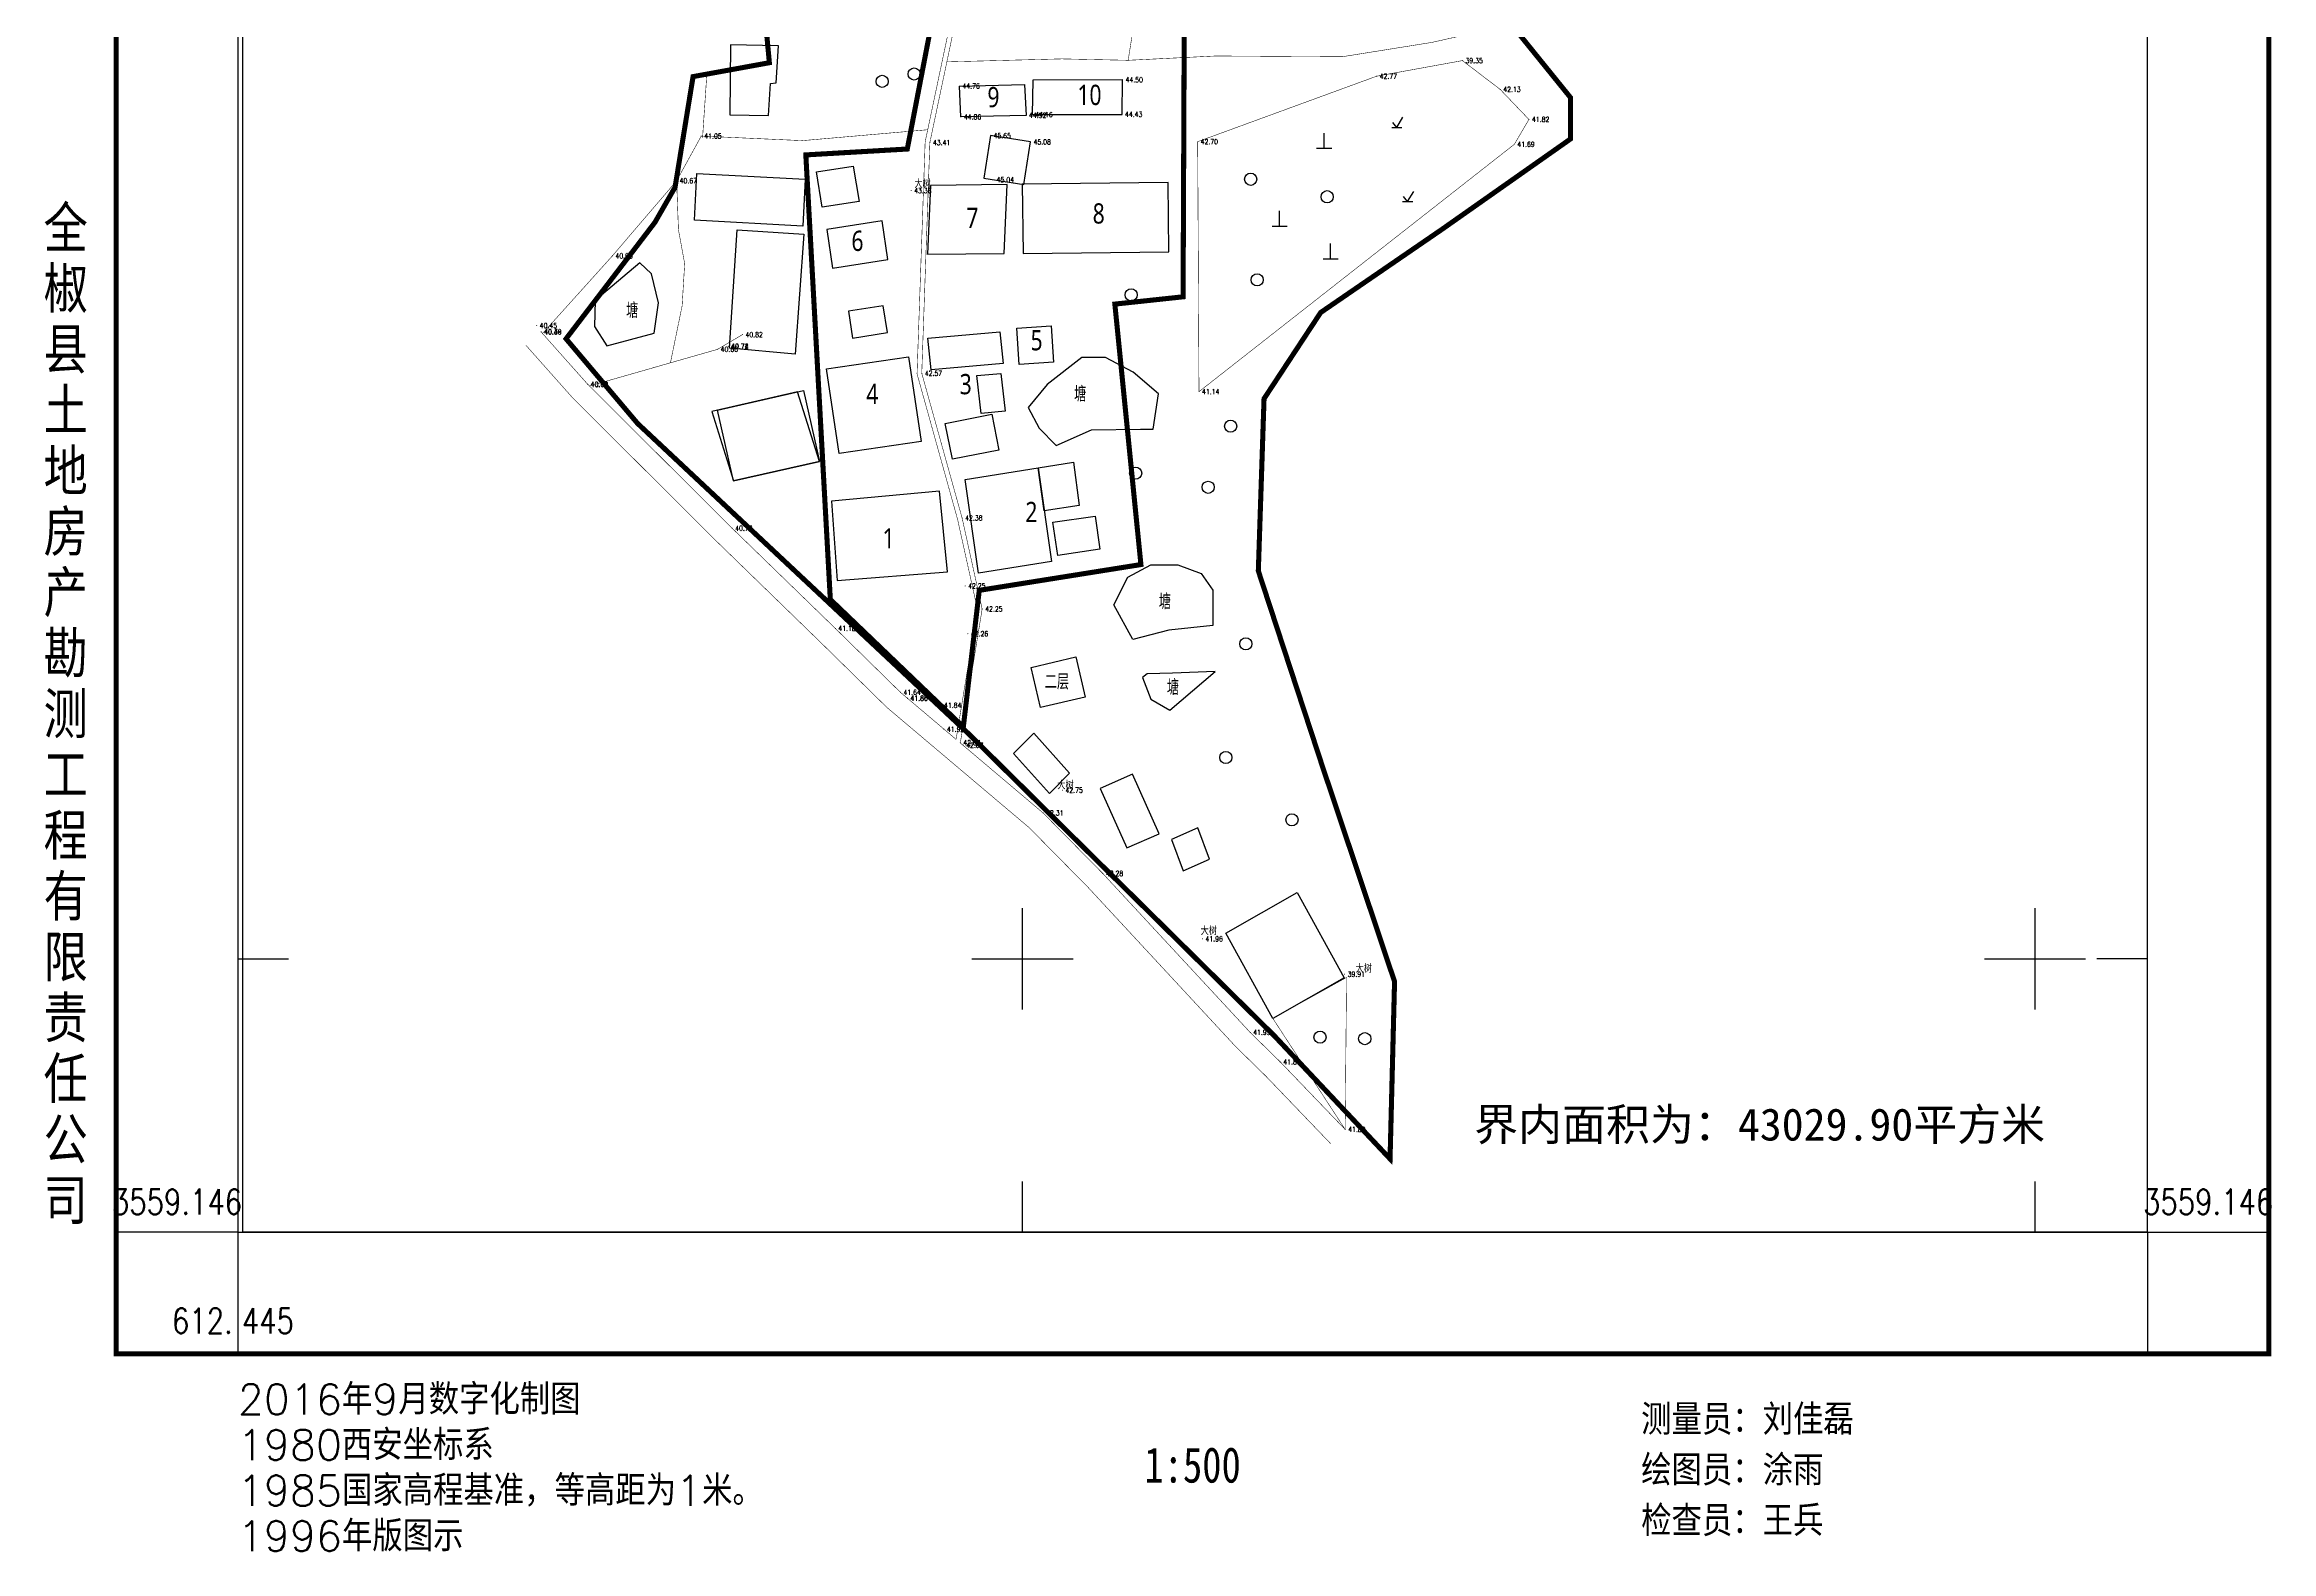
# Model space of a CAD drawing. Extents: x 612407 to 612847, y 3559083 to 3559609.
# Drawn here: x 612406.8 to 612846.7, y 3559083 to 3559380.5 of the extents above; entities that cross this region are included whole.
import ezdxf
from ezdxf.enums import TextEntityAlignment as Align

# ---------------------------------------------------------------- set-up
doc = ezdxf.new("R2010")
doc.units = 0
doc.header["$LTSCALE"] = 0.5
doc.linetypes.add('X3', pattern=[5, 4, -1])
doc.layers.get('0').update_dxf_attribs({"linetype": 'CONTINUOUS'})
for name, color, linetype in [('DLDW', 11, 'CONTINUOUS'), ('DLSS', 4, 'CONTINUOUS'), ('GCD', 1, 'CONTINUOUS'), ('JMD', 6, 'CONTINUOUS'), ('SXSS', 5, 'CONTINUOUS'), ('TK', 7, 'CONTINUOUS'), ('ZBTZ', 3, 'CONTINUOUS')]:
    doc.layers.add(name, color=color, linetype=linetype)
doc.styles.add('HZ', font='rs.shx', dxfattribs={"width": 0.8, "bigfont": 'hztxt.shx'})
doc.styles.add('宋体', font='')
doc.styles.add('等线体', font='simhei.ttf')
doc.styles.get('宋体').set_extended_font_data('SimSun')

# ---------------------------------------------------------------- blocks, each defined once
blk = doc.blocks.new('gc122')
blk.add_circle((0, 0), 0.8)
blk = doc.blocks.new('gc111')
for p, q in [((-1, 0), (1, 0)), ((0, 0), (0, 2))]:
    blk.add_line(p, q)
blk = doc.blocks.new('gc123')
for p, q in [((-1, 0), (1, 0)), ((0, 0), (-0.8, 1)), ((0, 0), (1.2, 2))]:
    blk.add_line(p, q)
blk = doc.blocks.new('GC200')
at = {"linetype": 'Continuous', "const_width": 0.2, "flags": 128}
blk.add_lwpolyline([(-0.1, 0, 1), (0.1, 0, 1)], format="xyb", close=True, dxfattribs=at)

msp = doc.modelspace()

# ---------------------------------------------------------------- linework, layer by layer
at = {"linetype": 'Continuous'}
msp.add_lwpolyline([(612445.95, 3559557.4), (612445.95, 3559146.07), (612822.2, 3559146.07)], dxfattribs=at)
at = {"color": 2, "linetype": 'Continuous', "const_width": 1, "flags": 128}
msp.add_lwpolyline([(612591.46, 3559272.74), (612623.39, 3559277.83), (612618.24, 3559329.26), (612631.72, 3559330.7), (612631.95, 3559385.03), (612671.78, 3559383.02), (612671.85, 3559448.94), (612594.44, 3559448.92), (612577.24, 3559359.88), (612557.2, 3559358.72), (612562.04, 3559270.94), (612588.31, 3559245.76)], close=True, dxfattribs=at)
at = {"layer": 'DLSS', "linetype": 'X3', "const_width": 0.1, "flags": 128}
for points in [[(612586.88, 3559243.31), (612591.09, 3559269.04), (612587.17, 3559286.79), (612579.17, 3559315.49), (612580.77, 3559361.28), (612586.5, 3559388.44), (612590.5, 3559422.41), (612593.45, 3559438.39), (612600.73, 3559446.88), (612609.29, 3559451.54), (612619.15, 3559461.79), (612626.27, 3559468.1), (612642.65, 3559481.11)], [(612586.88, 3559243.31), (612591.09, 3559269.04), (612587.17, 3559286.79), (612579.17, 3559315.49), (612580.77, 3559361.28), (612586.5, 3559388.44), (612590.5, 3559422.41), (612593.45, 3559438.39), (612600.73, 3559446.88), (612609.29, 3559451.54), (612619.15, 3559461.79), (612626.27, 3559468.1), (612642.65, 3559481.11)], [(612587.72, 3559242.64), (612592.03, 3559269.06), (612588.07, 3559287.02), (612580.1, 3559315.6), (612581.7, 3559361.16), (612587.42, 3559388.29), (612591.43, 3559422.27), (612594.32, 3559437.97), (612601.32, 3559446.15), (612609.86, 3559450.79), (612619.8, 3559461.12), (612626.87, 3559467.38), (612643.22, 3559480.38)], [(612587.72, 3559242.64), (612592.03, 3559269.06), (612588.07, 3559287.02), (612580.1, 3559315.6), (612581.7, 3559361.16), (612587.42, 3559388.29), (612591.43, 3559422.27), (612594.32, 3559437.97), (612601.32, 3559446.15), (612609.86, 3559450.79), (612619.8, 3559461.12), (612626.87, 3559467.38), (612643.22, 3559480.38)], [(612620.87, 3559377.4), (612623.98, 3559397.02), (612627.64, 3559409.85), (612631.93, 3559417.46), (612635.04, 3559419.57), (612630.35, 3559433.76), (612624.86, 3559442.52), (612620.05, 3559460.74)], [(612585.06, 3559377.09), (612607.75, 3559377.68), (612620.87, 3559377.4), (612638.09, 3559378.25), (612663.2, 3559378.11), (612680.84, 3559380.93), (612696.58, 3559384.45)], [(612586.88, 3559243.31), (612575.88, 3559252.61), (612563.03, 3559265.22), (612542.64, 3559285.01), (612514.11, 3559313.43), (612504.9, 3559323.78)], [(612586.88, 3559243.31), (612575.88, 3559252.61), (612563.03, 3559265.22), (612542.64, 3559285.01), (612514.11, 3559313.43), (612504.9, 3559323.78)], [(612660.84, 3559163.51), (612648.07, 3559176.81), (612642.09, 3559182.67), (612612.97, 3559214.07), (612601.34, 3559225.86), (612573.18, 3559249.65), (612560.23, 3559262.36), (612539.84, 3559282.16), (612511.2, 3559310.68), (612501.91, 3559321.13)], [(612660.84, 3559163.51), (612648.07, 3559176.81), (612642.09, 3559182.67), (612612.97, 3559214.07), (612601.34, 3559225.86), (612573.18, 3559249.65), (612560.23, 3559262.36), (612539.84, 3559282.16), (612511.2, 3559310.68), (612501.91, 3559321.13)], [(612663.73, 3559166.29), (612650.91, 3559179.63), (612644.96, 3559185.46), (612615.86, 3559216.83), (612604.06, 3559228.79), (612587.71, 3559242.61)], [(612663.73, 3559166.29), (612650.91, 3559179.63), (612644.96, 3559185.46), (612615.86, 3559216.83), (612604.06, 3559228.79), (612587.71, 3559242.61)]]:
    msp.add_lwpolyline(points, dxfattribs=at)
for points, elevation in [([(612536.8, 3559362.06), (612537.65, 3559374.67)], 41.05), ([(612505.15, 3559323.41), (612519, 3559338.79), (612531.68, 3559353.61), (612536.55, 3559362.44), (612536.55, 3559362.44)], 40.46), ([(612505.15, 3559323.41), (612519, 3559338.79), (612531.68, 3559353.61), (612536.55, 3559362.44), (612536.55, 3559362.44)], 40.46), ([(612536.55, 3559362.44), (612556.52, 3559361.54), (612581.28, 3559363.69)], 40.46), ([(612530.46, 3559317.67), (612532.77, 3559328.94), (612533.27, 3559337.24), (612532.04, 3559343.96), (612531.68, 3559353.61)], 40.61), ([(612514.36, 3559313.06), (612539.77, 3559320.33), (612544.68, 3559323.23)], 40.61), ([(612514.36, 3559313.06), (612539.77, 3559320.33), (612539.77, 3559320.33)], 40.61)]:
    msp.add_lwpolyline(points, dxfattribs=dict(at, elevation=elevation))
at = {"layer": 'JMD', "linetype": 'Continuous', "const_width": 1, "flags": 128}
msp.add_lwpolyline([(612696.58, 3559384.45), (612708.22, 3559370.07), (612708.22, 3559361.85), (612682.88, 3559344.04), (612658.9, 3559327.6), (612647.71, 3559310.58), (612646.58, 3559276.58), (612659.28, 3559237.87), (612673.49, 3559195.48), (612672.6, 3559160.48), (612649.75, 3559184.77), (612589.13, 3559244.63), (612523.97, 3559305.69), (612509.84, 3559322.41), (612527.4, 3559345.41), (612531.37, 3559352.33), (612534.93, 3559374.18), (612550, 3559376.92), (612547.11, 3559407.73)], dxfattribs=at)
msp.add_lwpolyline([(612696.58, 3559384.45), (612708.22, 3559370.07), (612708.22, 3559361.85), (612682.88, 3559344.04), (612658.9, 3559327.6), (612647.71, 3559310.58), (612646.58, 3559276.58), (612659.28, 3559237.87), (612673.49, 3559195.48), (612672.6, 3559160.48), (612649.75, 3559184.77), (612589.13, 3559244.63), (612523.97, 3559305.69), (612509.84, 3559322.41), (612527.4, 3559345.41), (612531.37, 3559352.33), (612534.93, 3559374.18), (612550, 3559376.92), (612547.11, 3559407.73)], dxfattribs=at)
at = {"layer": 'JMD', "linetype": 'Continuous', "elevation": 41.5, "flags": 128}
msp.add_lwpolyline([(612542.17, 3559366.66), (612549.85, 3559366.49), (612550.21, 3559372.82), (612551.34, 3559372.96), (612551.79, 3559380.23), (612542.32, 3559380.47), (612542.17, 3559366.63), (612542.17, 3559366.63)], dxfattribs=at)
at = {"layer": 'JMD', "linetype": 'Continuous', "flags": 128}
for points in [[(612600.7, 3559366.52), (612587.82, 3559366.22), (612587.54, 3559372.31), (612600.41, 3559372.6)], [(612600.7, 3559366.52), (612587.82, 3559366.22), (612587.54, 3559372.31), (612600.41, 3559372.6)], [(612601.93, 3559366.67), (612619.66, 3559366.71), (612619.76, 3559373.55), (612602.03, 3559373.51)], [(612601.93, 3559366.67), (612619.66, 3559366.71), (612619.76, 3559373.55), (612602.03, 3559373.51)], [(612601.58, 3559361.28), (612593.68, 3559362.52), (612592.37, 3559354.12), (612600.26, 3559352.89)], [(612601.58, 3559361.28), (612593.68, 3559362.52), (612592.37, 3559354.12), (612600.26, 3559352.89)], [(612535.2, 3559345.81), (612535.7, 3559355.06), (612557.08, 3559353.9), (612556.58, 3559344.65)], [(612560.45, 3559348.4), (612559.3, 3559355.35), (612566.56, 3559356.49), (612567.71, 3559349.54)], [(612560.45, 3559348.4), (612559.3, 3559355.35), (612566.56, 3559356.49), (612567.71, 3559349.54)], [(612596.95, 3559352.86), (612581.8, 3559352.67), (612581.23, 3559339.09), (612596.37, 3559339.27)], [(612596.95, 3559352.86), (612581.8, 3559352.67), (612581.23, 3559339.09), (612596.37, 3559339.27)], [(612628.78, 3559353.24), (612599.96, 3559352.92), (612600.11, 3559339.25), (612628.93, 3559339.56)], [(612628.78, 3559353.24), (612599.96, 3559352.92), (612600.11, 3559339.25), (612628.93, 3559339.56)], [(612562.49, 3559336.35), (612573.43, 3559338.09), (612572.28, 3559345.73), (612561.34, 3559343.99)], [(612562.49, 3559336.35), (612573.43, 3559338.09), (612572.28, 3559345.73), (612561.34, 3559343.99)], [(612555.08, 3559319.36), (612542.12, 3559320.56), (612543.63, 3559343.92), (612556.83, 3559343.09)], [(612566.45, 3559322.56), (612573.32, 3559323.63), (612572.5, 3559328.94), (612565.63, 3559327.88)], [(612566.45, 3559322.56), (612573.32, 3559323.63), (612572.5, 3559328.94), (612565.63, 3559327.88)], [(612581.94, 3559316.27), (612581.3, 3559322.54), (612595.51, 3559323.81), (612596.15, 3559317.54)], [(612581.94, 3559316.27), (612581.3, 3559322.54), (612595.51, 3559323.81), (612596.15, 3559317.54)], [(612606.15, 3559317.79), (612599.34, 3559317.32), (612598.85, 3559324.52), (612605.65, 3559324.99)], [(612580, 3559302.15), (612563.78, 3559299.74), (612561.29, 3559316.46), (612577.51, 3559318.87)], [(612596.57, 3559308.1), (612591.86, 3559307.67), (612590.99, 3559315.15), (612595.69, 3559315.57)], [(612596.57, 3559308.1), (612591.86, 3559307.67), (612590.99, 3559315.15), (612595.69, 3559315.57)], [(612542.94, 3559294.35), (612559.89, 3559298.2), (612555.58, 3559311.91), (612538.63, 3559308.06)], [(612559.89, 3559298.2), (612542.94, 3559294.35), (612539.76, 3559308.32), (612556.72, 3559312.17)], [(612595.31, 3559300.44), (612586.14, 3559298.64), (612584.75, 3559305.71), (612593.93, 3559307.51)], [(612588.7, 3559294.61), (612603.12, 3559296.92), (612605.71, 3559278.41), (612591.29, 3559276.1)], [(612603.12, 3559296.92), (612610.04, 3559298.03), (612611.21, 3559289.52), (612604.3, 3559288.44)], [(612606, 3559286.17), (612614.32, 3559287.39), (612615.3, 3559280.85), (612606.97, 3559279.63)], [(612612.35, 3559251.64), (612603.53, 3559249.59), (612601.7, 3559257.52), (612610.53, 3559259.58)], [(612612.35, 3559251.64), (612603.53, 3559249.59), (612601.7, 3559257.52), (612610.53, 3559259.58)], [(612602.21, 3559244.52), (612598.21, 3559240.5), (612605.3, 3559232.62), (612609.3, 3559236.64)], [(612602.21, 3559244.52), (612598.21, 3559240.5), (612605.3, 3559232.62), (612609.3, 3559236.64)], [(612615.33, 3559233.62), (612620.6, 3559221.87), (612626.99, 3559224.68), (612621.72, 3559236.43)], [(612615.33, 3559233.62), (612620.6, 3559221.87), (612626.99, 3559224.68), (612621.72, 3559236.43)], [(612634.6, 3559225.85), (612629.41, 3559223.54), (612631.72, 3559217.38), (612636.92, 3559219.69)], [(612634.6, 3559225.85), (612629.41, 3559223.54), (612631.72, 3559217.38), (612636.92, 3559219.69)], [(612663.51, 3559196.22), (612649.45, 3559188.21), (612640.17, 3559205.08), (612654.22, 3559213.1)]]:
    msp.add_lwpolyline(points, close=True, dxfattribs=at)
at = {"layer": 'JMD', "linetype": 'Continuous', "elevation": 42.04, "flags": 128}
msp.add_lwpolyline([(612585.17, 3559276.38), (612583.62, 3559292.35), (612562.25, 3559290.38), (612563.38, 3559274.7)], close=True, dxfattribs=at)
msp.add_lwpolyline([(612585.17, 3559276.38), (612583.62, 3559292.35), (612562.25, 3559290.38), (612563.38, 3559274.7)], close=True, dxfattribs=at)
at = {"layer": 'SXSS', "linetype": 'Continuous', "flags": 128}
msp.add_lwpolyline([(612517.87, 3559321.02), (612527.26, 3559323.53), (612528.13, 3559329.54), (612526.71, 3559335.21), (612524.42, 3559337.39), (612515.62, 3559329.99), (612515.46, 3559324.84), (612517.87, 3559321.02)], dxfattribs=at)
for points in [[(612606.62, 3559301.34), (612613.64, 3559304.44), (612623.28, 3559304.55), (612625.78, 3559304.59), (612626.86, 3559311.57), (612621.86, 3559315.85), (612616.38, 3559318.71), (612611.74, 3559318.71), (612604.84, 3559313.36), (612601.15, 3559308.84), (612603.29, 3559304.79)], [(612621.8, 3559263.03), (612618.07, 3559269.88), (612620.8, 3559275.34), (612625.36, 3559277.75), (612630.65, 3559277.75), (612635.3, 3559276.06), (612637.58, 3559272.8), (612637.58, 3559268.87), (612637.58, 3559265.78), (612628.92, 3559264.89)], [(612621.8, 3559263.03), (612618.07, 3559269.88), (612620.8, 3559275.34), (612625.36, 3559277.75), (612630.65, 3559277.75), (612635.3, 3559276.06), (612637.58, 3559272.8), (612637.58, 3559268.87), (612637.58, 3559265.78), (612628.92, 3559264.89)], [(612624.63, 3559256.26), (612623.72, 3559255.54), (612625.36, 3559251.23), (612629.1, 3559249.07), (612638.03, 3559256.73), (612629.64, 3559256.39)], [(612624.63, 3559256.26), (612623.72, 3559255.54), (612625.36, 3559251.23), (612629.1, 3559249.07), (612638.03, 3559256.73), (612629.64, 3559256.39)]]:
    msp.add_lwpolyline(points, close=True, dxfattribs=at)
at = {"layer": 'TK', "linetype": 'Continuous'}
for p, q in [((612600, 3559190), (612600, 3559210)), ((612800, 3559190), (612800, 3559210)), ((612445, 3559200), (612455, 3559200)), ((612590, 3559200), (612610, 3559200)), ((612790, 3559200), (612810, 3559200)), ((612822.2, 3559200), (612812.2, 3559200)), ((612600, 3559146), (612600, 3559156)), ((612800, 3559146), (612800, 3559156)), ((612445, 3559146), (612421, 3559146)), ((612445, 3559146), (612445, 3559122)), ((612822.2, 3559146), (612846.2, 3559146)), ((612822.2, 3559146), (612822.2, 3559122))]:
    msp.add_line(p, q, dxfattribs=at)
at = {"layer": 'TK', "linetype": 'Continuous', "const_width": 1, "flags": 128}
msp.add_lwpolyline([(612421, 3559122), (612846.2, 3559122), (612846.2, 3559581.4), (612421, 3559581.4)], close=True, dxfattribs=at)
at = {"layer": 'TK', "linetype": 'Continuous', "flags": 128}
msp.add_lwpolyline([(612445, 3559146), (612822.2, 3559146), (612822.2, 3559557.4), (612445, 3559557.4)], close=True, dxfattribs=at)
at = {"layer": 'ZBTZ', "linetype": 'Continuous', "const_width": 0.1, "flags": 128}
for points, elevation in [([(612634.6, 3559361.33), (612669.95, 3559374.26), (612686.9, 3559377.34), (612694.36, 3559371.65), (612700.03, 3559365.72), (612697.15, 3559360.81), (612634.86, 3559311.97)], 42.7), ([(612634.6, 3559361.33), (612669.95, 3559374.26), (612686.9, 3559377.34), (612694.36, 3559371.65), (612700.03, 3559365.72), (612697.15, 3559360.81), (612634.86, 3559311.97)], 42.7), ([(612664.01, 3559196.31), (612663.73, 3559166.29), (612649.45, 3559188.21)], 39.91), ([(612664.01, 3559196.31), (612663.73, 3559166.29), (612649.45, 3559188.21)], 39.91)]:
    msp.add_lwpolyline(points, close=True, dxfattribs=dict(at, elevation=elevation))

# ---------------------------------------------------------------- block references
at = {"layer": 'DLDW', "linetype": 'Continuous', "xscale": 1.5, "yscale": 1.5, "zscale": 3}
for p in [(612659.6, 3559360.04), (612650.79, 3559344.66), (612660.86, 3559338.23)]:
    msp.add_blockref('gc111', p, dxfattribs=at)
at = {"layer": 'GCD', "linetype": 'Continuous'}
ref = msp.add_blockref('GC200', (612686.9, 3559377.34, 39.35), dxfattribs=dict(at, xscale=0.5, yscale=0.5, zscale=0.5))
ref.add_attrib('height', '39.35', dxfattribs={"linetype": 'Continuous', "height": 1, "style": 'HZ', "width": 0.8}).set_placement((612687.5, 3559377.34, 39.35), align=Align.MIDDLE_LEFT)
ref = msp.add_blockref('GC200', (612587.54, 3559372.31, 44.76), dxfattribs=dict(at, xscale=0.5, yscale=0.5, zscale=0.5))
ref.add_attrib('height', '44.76', dxfattribs={"linetype": 'Continuous', "height": 1, "style": 'HZ', "width": 0.8}).set_placement((612588.14, 3559372.31, 44.76), align=Align.MIDDLE_LEFT)
ref = msp.add_blockref('GC200', (612619.76, 3559373.55, 44.5), dxfattribs=dict(at, xscale=0.5, yscale=0.5, zscale=0.5))
ref.add_attrib('height', '44.50', dxfattribs={"linetype": 'Continuous', "height": 1, "style": 'HZ', "width": 0.8}).set_placement((612620.36, 3559373.55, 44.5), align=Align.MIDDLE_LEFT)
ref = msp.add_blockref('GC200', (612669.95, 3559374.26, 42.77), dxfattribs=dict(at, xscale=0.5, yscale=0.5, zscale=0.5))
ref.add_attrib('height', '42.77', dxfattribs={"linetype": 'Continuous', "height": 1, "style": 'HZ', "width": 0.8}).set_placement((612670.55, 3559374.26, 42.77), align=Align.MIDDLE_LEFT)
ref = msp.add_blockref('GC200', (612694.36, 3559371.65, 42.13), dxfattribs=dict(at, xscale=0.5, yscale=0.5, zscale=0.5))
ref.add_attrib('height', '42.13', dxfattribs={"linetype": 'Continuous', "height": 1, "style": 'HZ', "width": 0.8}).set_placement((612694.96, 3559371.65, 42.13), align=Align.MIDDLE_LEFT)
ref = msp.add_blockref('GC200', (612587.82, 3559366.22, 44.86), dxfattribs=dict(at, xscale=0.5, yscale=0.5, zscale=0.5))
ref.add_attrib('height', '44.86', dxfattribs={"linetype": 'Continuous', "height": 1, "style": 'HZ', "width": 0.8}).set_placement((612588.42, 3559366.22, 44.86), align=Align.MIDDLE_LEFT)
ref = msp.add_blockref('GC200', (612600.7, 3559366.52, 44.92), dxfattribs=dict(at, xscale=0.5, yscale=0.5, zscale=0.5))
ref.add_attrib('height', '44.92', dxfattribs={"linetype": 'Continuous', "height": 1, "style": 'HZ', "width": 0.8}).set_placement((612601.3, 3559366.52, 44.92), align=Align.MIDDLE_LEFT)
ref = msp.add_blockref('GC200', (612601.93, 3559366.67, 44.16), dxfattribs=dict(at, xscale=0.5, yscale=0.5, zscale=0.5))
ref.add_attrib('height', '44.16', dxfattribs={"linetype": 'Continuous', "height": 1, "style": 'HZ', "width": 0.8}).set_placement((612602.53, 3559366.67, 44.16), align=Align.MIDDLE_LEFT)
ref = msp.add_blockref('GC200', (612619.66, 3559366.71, 44.43), dxfattribs=dict(at, xscale=0.5, yscale=0.5, zscale=0.5))
ref.add_attrib('height', '44.43', dxfattribs={"linetype": 'Continuous', "height": 1, "style": 'HZ', "width": 0.8}).set_placement((612620.26, 3559366.71, 44.43), align=Align.MIDDLE_LEFT)
ref = msp.add_blockref('GC200', (612536.55, 3559362.44, 41.05), dxfattribs=dict(at, xscale=0.5, yscale=0.5, zscale=0.5))
ref.add_attrib('height', '41.05', dxfattribs={"linetype": 'Continuous', "height": 1, "style": 'HZ', "width": 0.8}).set_placement((612537.15, 3559362.44, 41.05), align=Align.MIDDLE_LEFT)
ref = msp.add_blockref('GC200', (612593.68, 3559362.52, 45.65), dxfattribs=dict(at, xscale=0.5, yscale=0.5, zscale=0.5))
ref.add_attrib('height', '45.65', dxfattribs={"linetype": 'Continuous', "height": 1, "style": 'HZ', "width": 0.8}).set_placement((612594.28, 3559362.52, 45.65), align=Align.MIDDLE_LEFT)
ref = msp.add_blockref('GC200', (612700.03, 3559365.72, 41.81), dxfattribs=dict(at, xscale=0.5, yscale=0.5, zscale=0.5))
ref.add_attrib('height', '41.82', dxfattribs={"linetype": 'Continuous', "height": 1, "style": 'HZ', "width": 0.8}).set_placement((612700.63, 3559365.72, 41.81), align=Align.MIDDLE_LEFT)
ref = msp.add_blockref('GC200', (612581.7, 3559361.16, 43.41), dxfattribs=dict(at, xscale=0.5, yscale=0.5, zscale=0.5))
ref.add_attrib('height', '43.41', dxfattribs={"linetype": 'Continuous', "height": 1, "style": 'HZ', "width": 0.8}).set_placement((612582.3, 3559361.16, 43.41), align=Align.MIDDLE_LEFT)
ref = msp.add_blockref('GC200', (612601.58, 3559361.28, 45.08), dxfattribs=dict(at, xscale=0.5, yscale=0.5, zscale=0.5))
ref.add_attrib('height', '45.08', dxfattribs={"linetype": 'Continuous', "height": 1, "style": 'HZ', "width": 0.8}).set_placement((612602.18, 3559361.28, 45.08), align=Align.MIDDLE_LEFT)
ref = msp.add_blockref('GC200', (612634.6, 3559361.33, 42.7), dxfattribs=dict(at, xscale=0.5, yscale=0.5, zscale=0.5))
ref.add_attrib('height', '42.70', dxfattribs={"linetype": 'Continuous', "height": 1, "style": 'HZ', "width": 0.8}).set_placement((612635.2, 3559361.33, 42.7), align=Align.MIDDLE_LEFT)
ref = msp.add_blockref('GC200', (612697.15, 3559360.81, 41.69), dxfattribs=dict(at, xscale=0.5, yscale=0.5, zscale=0.5))
ref.add_attrib('height', '41.69', dxfattribs={"linetype": 'Continuous', "height": 1, "style": 'HZ', "width": 0.8}).set_placement((612697.75, 3559360.81, 41.69), align=Align.MIDDLE_LEFT)
ref = msp.add_blockref('GC200', (612531.68, 3559353.61, 40.67), dxfattribs=dict(at, xscale=0.5, yscale=0.5, zscale=0.5))
ref.add_attrib('height', '40.67', dxfattribs={"linetype": 'Continuous', "height": 1, "style": 'HZ', "width": 0.8}).set_placement((612532.28, 3559353.61, 40.67), align=Align.MIDDLE_LEFT)
ref = msp.add_blockref('GC200', (612594.3, 3559353.82, 45.04), dxfattribs=dict(at, xscale=0.5, yscale=0.5, zscale=0.5))
ref.add_attrib('height', '45.04', dxfattribs={"linetype": 'Continuous', "height": 1, "style": 'HZ', "width": 0.8}).set_placement((612594.9, 3559353.82, 45.04), align=Align.MIDDLE_LEFT)
ref = msp.add_blockref('GC200', (612578, 3559351.66, 43.35), dxfattribs=dict(at, xscale=0.5, yscale=0.5, zscale=0.5))
ref.add_attrib('height', '43.36', dxfattribs={"linetype": 'Continuous', "height": 1, "style": 'HZ', "width": 0.8}).set_placement((612578.6, 3559351.66, 43.35), align=Align.MIDDLE_LEFT)
ref = msp.add_blockref('GC200', (612519, 3559338.79, 40.03), dxfattribs=dict(at, xscale=0.5, yscale=0.5, zscale=0.5))
ref.add_attrib('height', '40.03', dxfattribs={"linetype": 'Continuous', "height": 1, "style": 'HZ', "width": 0.8}).set_placement((612519.6, 3559338.79, 40.03), align=Align.MIDDLE_LEFT)
ref = msp.add_blockref('GC200', (612504.04, 3559325.02, 40.45), dxfattribs=dict(at, xscale=0.5, yscale=0.5, zscale=0.5))
ref.add_attrib('height', '40.45', dxfattribs={"linetype": 'Continuous', "height": 1, "style": 'HZ', "width": 0.8}).set_placement((612504.64, 3559325.02, 40.45), align=Align.MIDDLE_LEFT)
ref = msp.add_blockref('GC200', (612504.9, 3559323.78, 40.46), dxfattribs=dict(at, xscale=0.5, yscale=0.5, zscale=0.5))
ref.add_attrib('height', '40.46', dxfattribs={"linetype": 'Continuous', "height": 1, "style": 'HZ', "width": 0.8}).set_placement((612505.5, 3559323.78, 40.46), align=Align.MIDDLE_LEFT)
ref = msp.add_blockref('GC200', (612504.95, 3559323.78, 40.39), dxfattribs=dict(at, xscale=0.5, yscale=0.5, zscale=0.5))
ref.add_attrib('height', '40.39', dxfattribs={"linetype": 'Continuous', "height": 1, "style": 'HZ', "width": 0.8}).set_placement((612505.55, 3559323.78, 40.39), align=Align.MIDDLE_LEFT)
ref = msp.add_blockref('GC200', (612544.68, 3559323.23, 40.82), dxfattribs=dict(at, xscale=0.5, yscale=0.5, zscale=0.5))
ref.add_attrib('height', '40.82', dxfattribs={"linetype": 'Continuous', "height": 1, "style": 'HZ', "width": 0.8}).set_placement((612545.28, 3559323.23, 40.82), align=Align.MIDDLE_LEFT)
ref = msp.add_blockref('GC200', (612539.77, 3559320.33, 40.66), dxfattribs=dict(at, xscale=0.5, yscale=0.5, zscale=0.5))
ref.add_attrib('height', '40.66', dxfattribs={"linetype": 'Continuous', "height": 1, "style": 'HZ', "width": 0.8}).set_placement((612540.37, 3559320.33, 40.66), align=Align.MIDDLE_LEFT)
ref = msp.add_blockref('GC200', (612541.83, 3559320.92, 40.74), dxfattribs=dict(at, xscale=0.5, yscale=0.5, zscale=0.5))
ref.add_attrib('height', '40.74', dxfattribs={"linetype": 'Continuous', "height": 1, "style": 'HZ', "width": 0.8}).set_placement((612542.43, 3559320.92, 40.74), align=Align.MIDDLE_LEFT)
ref = msp.add_blockref('GC200', (612541.87, 3559320.93, 40.72), dxfattribs=dict(at, xscale=0.5, yscale=0.5, zscale=0.5))
ref.add_attrib('height', '40.72', dxfattribs={"linetype": 'Continuous', "height": 1, "style": 'HZ', "width": 0.8}).set_placement((612542.47, 3559320.93, 40.72), align=Align.MIDDLE_LEFT)
ref = msp.add_blockref('GC200', (612514.11, 3559313.43, 40.61), dxfattribs=dict(at, xscale=0.5, yscale=0.5, zscale=0.5))
ref.add_attrib('height', '40.61', dxfattribs={"linetype": 'Continuous', "height": 1, "style": 'HZ', "width": 0.8}).set_placement((612514.71, 3559313.43, 40.61), align=Align.MIDDLE_LEFT)
ref = msp.add_blockref('GC200', (612580.1, 3559315.6, 42.57), dxfattribs=dict(at, xscale=0.5, yscale=0.5, zscale=0.5))
ref.add_attrib('height', '42.57', dxfattribs={"linetype": 'Continuous', "height": 1, "style": 'HZ', "width": 0.8}).set_placement((612580.7, 3559315.6, 42.57), align=Align.MIDDLE_LEFT)
ref = msp.add_blockref('GC200', (612514.12, 3559313.39, 40.6), dxfattribs=dict(at, xscale=0.5, yscale=0.5, zscale=0.5))
ref.add_attrib('height', '40.60', dxfattribs={"linetype": 'Continuous', "height": 1, "style": 'HZ', "width": 0.8}).set_placement((612514.72, 3559313.39, 40.6), align=Align.MIDDLE_LEFT)
ref = msp.add_blockref('GC200', (612634.86, 3559311.97, 41.14), dxfattribs=dict(at, xscale=0.5, yscale=0.5, zscale=0.5))
ref.add_attrib('height', '41.14', dxfattribs={"linetype": 'Continuous', "height": 1, "style": 'HZ', "width": 0.8}).set_placement((612635.46, 3559311.97, 41.14), align=Align.MIDDLE_LEFT)
ref = msp.add_blockref('GC200', (612542.64, 3559285.01, 40.73), dxfattribs=dict(at, xscale=0.5, yscale=0.5, zscale=0.5))
ref.add_attrib('height', '40.73', dxfattribs={"linetype": 'Continuous', "height": 1, "style": 'HZ', "width": 0.8}).set_placement((612543.24, 3559285.01, 40.73), align=Align.MIDDLE_LEFT)
ref = msp.add_blockref('GC200', (612588.07, 3559287.02, 42.38), dxfattribs=dict(at, xscale=0.5, yscale=0.5, zscale=0.5))
ref.add_attrib('height', '42.38', dxfattribs={"linetype": 'Continuous', "height": 1, "style": 'HZ', "width": 0.8}).set_placement((612588.67, 3559287.02, 42.38), align=Align.MIDDLE_LEFT)
ref = msp.add_blockref('GC200', (612588.66, 3559273.61, 42.25), dxfattribs=dict(at, xscale=0.5, yscale=0.5, zscale=0.5))
ref.add_attrib('height', '42.25', dxfattribs={"linetype": 'Continuous', "height": 1, "style": 'HZ', "width": 0.8}).set_placement((612589.26, 3559273.61, 42.25), align=Align.MIDDLE_LEFT)
ref = msp.add_blockref('GC200', (612563.03, 3559265.22, 41.18), dxfattribs=dict(at, xscale=0.5, yscale=0.5, zscale=0.5))
ref.add_attrib('height', '41.18', dxfattribs={"linetype": 'Continuous', "height": 1, "style": 'HZ', "width": 0.8}).set_placement((612563.63, 3559265.22, 41.18), align=Align.MIDDLE_LEFT)
ref = msp.add_blockref('GC200', (612592.03, 3559269.06, 42.25), dxfattribs=dict(at, xscale=0.5, yscale=0.5, zscale=0.5))
ref.add_attrib('height', '42.25', dxfattribs={"linetype": 'Continuous', "height": 1, "style": 'HZ', "width": 0.8}).set_placement((612592.63, 3559269.06, 42.25), align=Align.MIDDLE_LEFT)
ref = msp.add_blockref('GC200', (612589.2, 3559264.17, 42.26), dxfattribs=dict(at, xscale=0.5, yscale=0.5, zscale=0.5))
ref.add_attrib('height', '42.26', dxfattribs={"linetype": 'Continuous', "height": 1, "style": 'HZ', "width": 0.8}).set_placement((612589.8, 3559264.17, 42.26), align=Align.MIDDLE_LEFT)
ref = msp.add_blockref('GC200', (612575.88, 3559252.61, 41.64), dxfattribs=dict(at, xscale=0.5, yscale=0.5, zscale=0.5))
ref.add_attrib('height', '41.64', dxfattribs={"linetype": 'Continuous', "height": 1, "style": 'HZ', "width": 0.8}).set_placement((612576.48, 3559252.61, 41.64), align=Align.MIDDLE_LEFT)
ref = msp.add_blockref('GC200', (612577.26, 3559251.41, 41.8), dxfattribs=dict(at, xscale=0.5, yscale=0.5, zscale=0.5))
ref.add_attrib('height', '41.80', dxfattribs={"linetype": 'Continuous', "height": 1, "style": 'HZ', "width": 0.8}).set_placement((612577.86, 3559251.41, 41.8), align=Align.MIDDLE_LEFT)
ref = msp.add_blockref('GC200', (612577.28, 3559251.45, 41.86), dxfattribs=dict(at, xscale=0.5, yscale=0.5, zscale=0.5))
ref.add_attrib('height', '41.86', dxfattribs={"linetype": 'Continuous', "height": 1, "style": 'HZ', "width": 0.8}).set_placement((612577.88, 3559251.45, 41.86), align=Align.MIDDLE_LEFT)
ref = msp.add_blockref('GC200', (612583.9, 3559250.04, 41.84), dxfattribs=dict(at, xscale=0.5, yscale=0.5, zscale=0.5))
ref.add_attrib('height', '41.84', dxfattribs={"linetype": 'Continuous', "height": 1, "style": 'HZ', "width": 0.8}).set_placement((612584.5, 3559250.04, 41.84), align=Align.MIDDLE_LEFT)
ref = msp.add_blockref('GC200', (612584.47, 3559245.32, 41.92), dxfattribs=dict(at, xscale=0.5, yscale=0.5, zscale=0.5))
ref.add_attrib('height', '41.92', dxfattribs={"linetype": 'Continuous', "height": 1, "style": 'HZ', "width": 0.8}).set_placement((612585.07, 3559245.32, 41.92), align=Align.MIDDLE_LEFT)
ref = msp.add_blockref('GC200', (612587.72, 3559242.64, 42.04), dxfattribs=dict(at, xscale=0.5, yscale=0.5, zscale=0.5))
ref.add_attrib('height', '42.04', dxfattribs={"linetype": 'Continuous', "height": 1, "style": 'HZ', "width": 0.8}).set_placement((612588.32, 3559242.64, 42.04), align=Align.MIDDLE_LEFT)
ref = msp.add_blockref('GC200', (612588.28, 3559242.16, 42.07), dxfattribs=dict(at, xscale=0.5, yscale=0.5, zscale=0.5))
ref.add_attrib('height', '42.07', dxfattribs={"linetype": 'Continuous', "height": 1, "style": 'HZ', "width": 0.8}).set_placement((612588.88, 3559242.16, 42.07), align=Align.MIDDLE_LEFT)
ref = msp.add_blockref('GC200', (612607.88, 3559233.28, 42.75), dxfattribs=dict(at, xscale=0.5, yscale=0.5, zscale=0.5))
ref.add_attrib('height', '42.75', dxfattribs={"linetype": 'Continuous', "height": 1, "style": 'HZ', "width": 0.8}).set_placement((612608.48, 3559233.28, 42.75), align=Align.MIDDLE_LEFT)
ref = msp.add_blockref('GC200', (612604.06, 3559228.79, 42.3), dxfattribs=dict(at, xscale=0.5, yscale=0.5, zscale=0.5))
ref.add_attrib('height', '42.31', dxfattribs={"linetype": 'Continuous', "height": 1, "style": 'HZ', "width": 0.8}).set_placement((612604.66, 3559228.79, 42.3), align=Align.MIDDLE_LEFT)
ref = msp.add_blockref('GC200', (612615.86, 3559216.83, 42.28), dxfattribs=dict(at, xscale=0.5, yscale=0.5, zscale=0.5))
ref.add_attrib('height', '42.28', dxfattribs={"linetype": 'Continuous', "height": 1, "style": 'HZ', "width": 0.8}).set_placement((612616.46, 3559216.83, 42.28), align=Align.MIDDLE_LEFT)
ref = msp.add_blockref('GC200', (612635.54, 3559203.93, 41.96), dxfattribs=dict(at, xscale=0.5, yscale=0.5, zscale=0.5))
ref.add_attrib('height', '41.96', dxfattribs={"linetype": 'Continuous', "height": 1, "style": 'HZ', "width": 0.8}).set_placement((612636.14, 3559203.93, 41.96), align=Align.MIDDLE_LEFT)
ref = msp.add_blockref('GC200', (612663.63, 3559196.93, 39.91), dxfattribs=dict(at, xscale=0.5, yscale=0.5, zscale=0.5))
ref.add_attrib('height', '39.91', dxfattribs={"linetype": 'Continuous', "height": 1, "style": 'HZ', "width": 0.8}).set_placement((612664.23, 3559196.93, 39.91), align=Align.MIDDLE_LEFT)
ref = msp.add_blockref('GC200', (612644.96, 3559185.46, 41.95), dxfattribs=dict(at, xscale=0.5, yscale=0.5, zscale=0.5))
ref.add_attrib('height', '41.95', dxfattribs={"linetype": 'Continuous', "height": 1, "style": 'HZ', "width": 0.8}).set_placement((612645.56, 3559185.46, 41.95), align=Align.MIDDLE_LEFT)
ref = msp.add_blockref('GC200', (612650.91, 3559179.63, 41.86), dxfattribs=dict(at, xscale=0.5, yscale=0.5, zscale=0.5))
ref.add_attrib('height', '41.86', dxfattribs={"linetype": 'Continuous', "height": 1, "style": 'HZ', "width": 0.8}).set_placement((612651.51, 3559179.63, 41.86), align=Align.MIDDLE_LEFT)
ref = msp.add_blockref('GC200', (612663.73, 3559166.29, 41.8), dxfattribs=dict(at, xscale=0.5, yscale=0.5, zscale=0.5))
ref.add_attrib('height', '41.80', dxfattribs={"linetype": 'Continuous', "height": 1, "style": 'HZ', "width": 0.8}).set_placement((612664.33, 3559166.29, 41.8), align=Align.MIDDLE_LEFT)
at = {"layer": 'ZBTZ', "linetype": 'Continuous', "xscale": 1.5, "yscale": 1.5, "zscale": 3}
for p in [(612578.6, 3559374.69), (612572.28, 3559373.24), (612645.07, 3559353.91), (612660.19, 3559350.46), (612621.46, 3559331.08), (612646.36, 3559334.05), (612641.11, 3559305.15), (612622.34, 3559295.89), (612636.67, 3559293.09), (612644.11, 3559262.19), (612640.16, 3559239.75), (612653.22, 3559227.43), (612658.77, 3559184.5), (612667.6, 3559184.21)]:
    msp.add_blockref('gc122', p, dxfattribs=at)
at = {"layer": 'ZBTZ', "linetype": 'Continuous', "zscale": 2}
for p in [(612673.95, 3559364.15), (612676.07, 3559349.51)]:
    msp.add_blockref('gc123', p, dxfattribs=at)

# ---------------------------------------------------------------- texts
at = {"linetype": 'Continuous', "char_height": 4, "width": 1.1844, "attachment_point": 1, "style": 'HZ'}
for s, insert in [('{\\fMicrosoft YaHei|b0|i0|c134|p34;9}', (612593.07, 3559372.14)), ('{\\fMicrosoft YaHei|b0|i0|c134|p34;10}', (612610.84, 3559372.57)), ('{\\fMicrosoft YaHei|b0|i0|c134|p34;8}', (612613.86, 3559349.16)), ('{\\fMicrosoft YaHei|b0|i0|c134|p34;7}', (612588.9, 3559348.29)), ('{\\fMicrosoft YaHei|b0|i0|c134|p34;6}', (612566.21, 3559343.75)), ('{\\fMicrosoft YaHei|b0|i0|c134|p34;5}', (612601.59, 3559324.13)), ('{\\fMicrosoft YaHei|b0|i0|c134|p34;3}', (612587.59, 3559315.46)), ('{\\fMicrosoft YaHei|b0|i0|c134|p34;4}', (612569.14, 3559313.55)), ('{\\fMicrosoft YaHei|b0|i0|c134|p34;2}', (612600.57, 3559290.21)), ('{\\fMicrosoft YaHei|b0|i0|c134|p34;1}', (612572.35, 3559285.01))]:
    msp.add_mtext(s, dxfattribs=dict(at, insert=insert))
at = {"layer": 'JMD', "linetype": 'Continuous', "style": 'HZ', "width": 0.8}
for s, height, p in [('大树', 1.5, (612580.27, 3559353.15)), ('二层', 3, (612606.8, 3559254.74)), ('二层', 3, (612606.8, 3559254.74)), ('大树', 1.5, (612608.49, 3559234.4)), ('大树', 1.5, (612636.8, 3559205.63)), ('大树', 1.5, (612667.42, 3559198.2))]:
    msp.add_text(s, height=height, dxfattribs=at).set_placement(p, align=Align.MIDDLE)
at = {"layer": 'JMD', "color": 0, "linetype": 'Continuous', "style": '宋体'}
msp.add_text('界内面积为：43029.90平方米', height=6.3648, dxfattribs=at).set_placement((612745.6, 3559167.4), align=Align.MIDDLE)
at = {"layer": 'SXSS', "linetype": 'Continuous', "style": 'HZ', "width": 0.8}
for p in [(612522.92, 3559328.17), (612611.4, 3559311.67), (612628.12, 3559270.69), (612628.12, 3559270.69), (612629.72, 3559253.76), (612629.72, 3559253.76)]:
    msp.add_text('塘', height=3, dxfattribs=at).set_placement(p, align=Align.MIDDLE)
at = {"layer": 'TK', "linetype": 'Continuous', "style": '等线体', "width": 0.8}
for s, p in [('全', (612411, 3559338)), ('椒', (612411, 3559326)), ('县', (612411, 3559314)), ('土', (612411, 3559302)), ('地', (612411, 3559290)), ('房', (612411, 3559278)), ('产', (612411, 3559266)), ('勘', (612411, 3559254)), ('测', (612411, 3559242)), ('工', (612411, 3559230)), ('程', (612411, 3559218)), ('有', (612411, 3559206)), ('限', (612411, 3559194)), ('责', (612411, 3559182)), ('任', (612411, 3559170)), ('公', (612411, 3559158)), ('司', (612411, 3559146))]:
    msp.add_text(s, height=8, dxfattribs=at).set_placement(p, align=Align.BOTTOM_CENTER)
at = {"layer": 'TK', "linetype": 'Continuous', "width": 0.8}
for s, height, style, p in [('3559.146', 5, 'HZ', (612433, 3559152)), ('3559.146', 5, 'HZ', (612834.2, 3559152)), ('1:500', 7, '宋体', (612633.6, 3559100))]:
    msp.add_text(s, height=height, dxfattribs=dict(at, style=style)).set_placement(p, align=Align.MIDDLE)
at = {"layer": 'TK', "linetype": 'Continuous', "style": 'HZ', "width": 0.8}
msp.add_text('612.', height=5, dxfattribs=at).set_placement((612444, 3559128.5), align=Align.MIDDLE_RIGHT)
msp.add_text('445', height=5, dxfattribs=at).set_placement((612445.8, 3559128.5), align=Align.MIDDLE_LEFT)
at = {"layer": 'TK', "linetype": 'Continuous', "style": 'HZ'}
for s, p in [('2016年9月数字化制图', (612445, 3559113)), ('测量员：刘佳磊', (612722.2, 3559109)), ('1980西安坐标系', (612445, 3559104)), ('1985国家高程基准，等高距为1米。', (612445, 3559095)), ('绘图员：涂雨', (612722.2, 3559099)), ('1996年版图示', (612445, 3559086)), ('检查员：王兵', (612722.2, 3559089))]:
    msp.add_text(s, height=6, dxfattribs=at).set_placement(p, align=Align.MIDDLE_LEFT)

doc.saveas('drawing.dxf')
